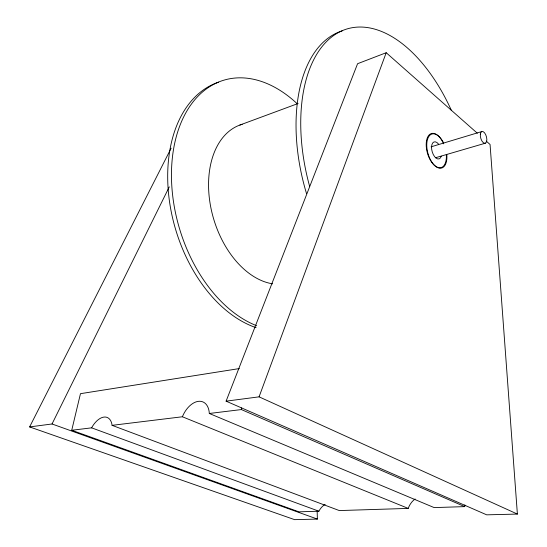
<?xml version="1.0" encoding="UTF-8"?>
<svg xmlns="http://www.w3.org/2000/svg" width="547" height="547" viewBox="0 0 547 547"><rect width="100%" height="100%" fill="white"/><g stroke="black" fill="none" stroke-linecap="round" stroke-linejoin="round"><path stroke-width="0.82" d="M239.312 368.582L80.471 393.676L71.725 430.27L91.609 427.843A19.241 10.708 -67.5 0 1 103.971 417.074A19.241 10.708 -67.5 0 1 112.087 425.34L182.383 416.766A21.23 13.155 -67.1 0 1 198.397 401.341A21.23 13.155 -67.1 0 1 209.31 413.477L434.154 507.589L464.718 506.625L464.841 504.949M209.31 413.477L241.384 409.566L241.665 407.898M386.203 52.717L357.581 63.712L226.096 401.163L259.073 396.842L386.203 52.717L477.319 133.222M171.129 148.216L29.613 426.92L52.033 423.98L169.29 186.862M239.839 125.058L298.129 103.486M431.104 146.822L481.757 131.574M435.501 157.748L485.415 143.177M325.171 504.348A15.637 11.309 -72.8 0 0 318.894 511.206L298.929 511.835L71.725 430.27M415.125 499.001A16.998 13.402 -73.4 0 0 408.226 508.402L339.311 510.57L112.087 425.34M317.164 511.39L317.376 519.082L294.621 519.65L29.613 426.92M486.242 141.105L490.064 144.483L517.387 514.071L486.693 514.836L226.096 401.163M52.033 423.98L317.376 519.082M91.609 427.843L318.894 511.206M182.383 416.766L408.226 508.402M241.384 409.566L464.718 506.625M259.073 396.842L517.387 514.071M446.831 154.753A17.695 9.21 74.2 0 1 435.214 166.001A17.695 9.21 74.2 0 1 427.775 138.576A17.695 9.21 74.2 0 1 443.699 143.211M441.265 156.203A8.855 4.608 74.2 0 1 434.674 156.736A8.855 4.608 74.2 0 1 431.932 144.552A8.855 4.608 74.2 0 1 438.544 144.093M446.338 154.726A17.709 9.217 74.2 0 1 434.284 165.221A17.709 9.217 74.2 0 1 427.474 137.502A17.709 9.217 74.2 0 1 443.658 143.827M256.687 325.745A129.509 84.956 73.4 0 1 173.837 147.553A129.509 84.956 73.4 0 1 296.973 103.533M272.597 283.825A82.672 54.098 73.4 0 1 210.663 206.663A82.672 54.098 73.4 0 1 242.218 124.285M256.099 327.68A129.092 85.058 73.3 0 1 169.782 203.45A129.092 85.058 73.3 0 1 218.629 82.187M309.609 186.274A143.601 79.91 74 0 1 338.716 32.382A143.601 79.91 74 0 1 451.302 110.214M306.484 193.46A143.095 80.142 74 0 1 342.114 30.926M480.348 134.145A6.099 2.947 74.4 0 0 484.649 143.3A6.099 2.947 74.4 0 0 485.715 134.706A6.099 2.947 74.4 0 0 480.348 134.145"/></g></svg>
